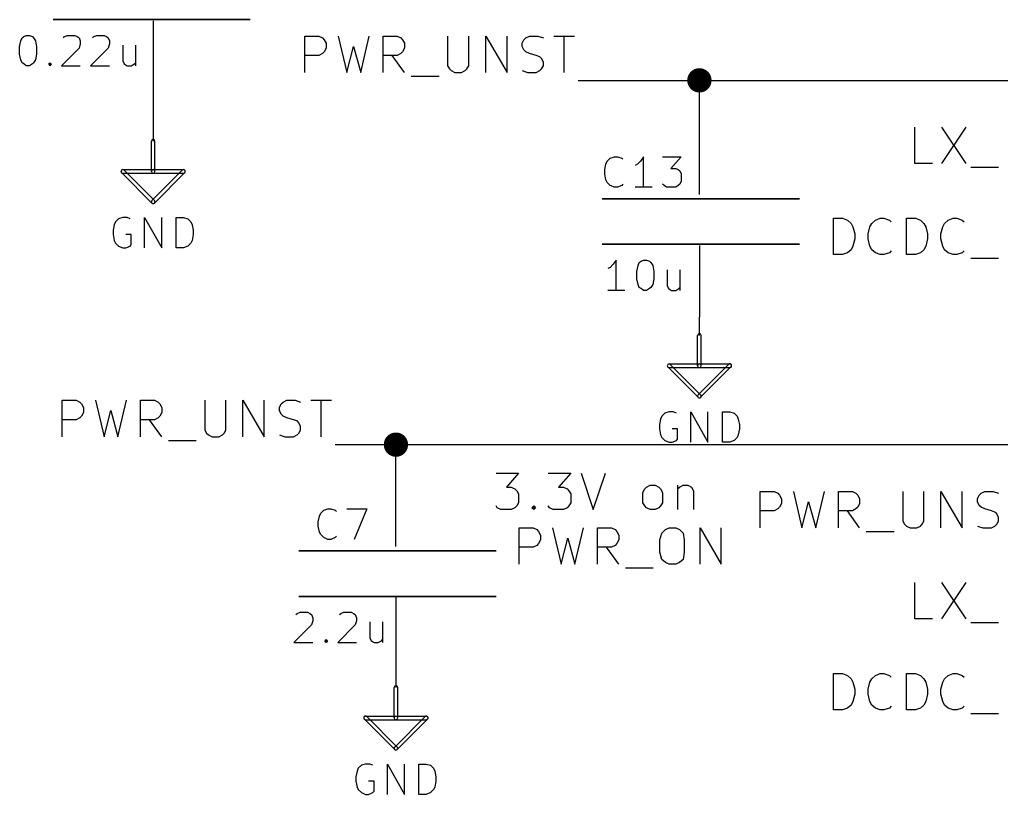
# Model space of a CAD drawing. Extents: x 12 to 829, y -582 to -12.
# Drawn here: x 109.22 to 150.3, y -514.5 to -482.09 of the extents above; entities that cross this region are included whole.
import ezdxf

# ---------------------------------------------------------------- set-up
doc = ezdxf.new("R2010")
doc.units = 0
doc.header["$MEASUREMENT"] = 0
doc.layers.add('BLACK', color=7, linetype='CONTINUOUS')

msp = doc.modelspace()

# ---------------------------------------------------------------- linework, layer by layer
at = {"layer": 'Black'}
for p, q in [((110.617, -482.092), (118.872, -482.092)), ((118.872, -482.092), (110.617, -482.092)), ((114.808, -482.143), (114.808, -485.14)), ((109.22, -483.235), (109.271, -482.981)), ((109.271, -482.981), (109.322, -482.854)), ((109.322, -482.854), (109.398, -482.803)), ((109.398, -482.803), (109.499, -482.752)), ((109.499, -482.752), (109.626, -482.752)), ((109.626, -482.752), (109.753, -482.803)), ((109.753, -482.803), (109.804, -482.854)), ((109.804, -482.854), (109.88, -482.981)), ((109.88, -482.981), (109.931, -483.235)), ((111.049, -482.854), (111.1, -482.803)), ((111.1, -482.803), (111.227, -482.752)), ((111.227, -482.752), (111.531, -482.752)), ((111.531, -482.752), (111.633, -482.803)), ((111.633, -482.803), (111.709, -482.854)), ((111.709, -482.854), (111.76, -482.981)), ((111.76, -483.108), (111.709, -483.286)), ((111.76, -482.981), (111.76, -483.108)), ((112.268, -482.854), (112.319, -482.803)), ((112.319, -482.803), (112.446, -482.752)), ((112.446, -482.752), (112.751, -482.752)), ((112.751, -482.752), (112.852, -482.803)), ((112.852, -482.803), (112.928, -482.854)), ((112.928, -482.854), (112.979, -482.981)), ((112.979, -483.108), (112.928, -483.286)), ((112.979, -482.981), (112.979, -483.108)), ((121.158, -484.302), (121.158, -482.778)), ((121.158, -482.778), (121.742, -482.778)), ((121.742, -482.778), (121.895, -482.854)), ((121.895, -482.854), (121.971, -482.93)), ((121.971, -482.93), (122.047, -483.083)), ((122.047, -483.083), (122.047, -483.286)), ((122.555, -482.778), (122.911, -484.302)), ((123.495, -484.302), (123.85, -482.778)), ((124.435, -484.302), (124.435, -482.778)), ((124.435, -482.778), (125.019, -482.778)), ((125.019, -482.778), (125.171, -482.854)), ((125.171, -482.854), (125.247, -482.93)), ((125.247, -482.93), (125.324, -483.083)), ((125.324, -483.083), (125.324, -483.286)), ((127.127, -482.778), (127.127, -484.022)), ((128.016, -484.022), (128.016, -482.778)), ((128.727, -484.302), (128.727, -482.778)), ((128.727, -482.778), (129.616, -484.302)), ((129.616, -484.302), (129.616, -482.778)), ((130.251, -483.083), (130.327, -482.93)), ((130.251, -483.21), (130.251, -483.083)), ((130.327, -482.93), (130.404, -482.854)), ((130.404, -482.854), (130.556, -482.778)), ((130.556, -482.778), (130.912, -482.778)), ((130.912, -482.778), (131.14, -482.854)), ((131.572, -482.778), (132.436, -482.778)), ((132.004, -484.302), (132.004, -482.778)), ((109.22, -483.54), (109.22, -483.235)), ((109.271, -483.768), (109.22, -483.54)), ((109.931, -483.54), (109.88, -483.768)), ((109.931, -483.235), (109.931, -483.54)), ((111.709, -483.286), (110.973, -484.022)), ((112.928, -483.286), (112.192, -484.022)), ((113.538, -483.159), (113.538, -483.819)), ((114.071, -483.159), (114.071, -484.022)), ((121.895, -483.514), (121.742, -483.591)), ((121.971, -483.438), (121.895, -483.514)), ((122.047, -483.286), (121.971, -483.438)), ((122.911, -484.302), (123.19, -483.21)), ((123.19, -483.21), (123.495, -484.302)), ((125.171, -483.514), (125.019, -483.591)), ((125.247, -483.438), (125.171, -483.514)), ((125.324, -483.286), (125.247, -483.438)), ((130.327, -483.362), (130.251, -483.21)), ((130.404, -483.438), (130.327, -483.362)), ((130.556, -483.514), (130.404, -483.438)), ((130.835, -483.591), (130.556, -483.514)), ((109.322, -483.895), (109.271, -483.768)), ((109.398, -483.946), (109.322, -483.895)), ((109.499, -484.022), (109.398, -483.946)), ((109.753, -483.946), (109.626, -484.022)), ((109.804, -483.895), (109.753, -483.946)), ((109.88, -483.768), (109.804, -483.895)), ((110.439, -483.946), (110.49, -483.895)), ((110.49, -484.022), (110.439, -483.946)), ((110.49, -483.895), (110.541, -483.946)), ((110.49, -483.895), (110.49, -484.022)), ((110.541, -483.946), (110.49, -484.022)), ((113.538, -483.819), (113.589, -483.946)), ((113.589, -483.946), (113.716, -484.022)), ((113.894, -484.022), (114.021, -483.946)), ((114.021, -483.946), (114.071, -483.895)), ((121.742, -483.591), (121.158, -483.591)), ((125.019, -483.591), (124.435, -483.591)), ((125.324, -484.302), (124.816, -483.591)), ((130.988, -483.641), (130.835, -483.591)), ((131.064, -483.718), (130.988, -483.641)), ((131.14, -483.87), (131.064, -483.718)), ((131.14, -484.022), (131.14, -483.87)), ((109.626, -484.022), (109.499, -484.022)), ((110.973, -484.022), (111.76, -484.022)), ((112.192, -484.022), (112.979, -484.022)), ((113.716, -484.022), (113.894, -484.022)), ((127.127, -484.022), (127.203, -484.149)), ((127.203, -484.149), (127.279, -484.226)), ((127.279, -484.226), (127.432, -484.302)), ((127.432, -484.302), (127.711, -484.302)), ((127.711, -484.302), (127.864, -484.226)), ((127.864, -484.226), (127.94, -484.149)), ((127.94, -484.149), (128.016, -484.022)), ((130.251, -484.226), (130.48, -484.302)), ((130.48, -484.302), (130.835, -484.302)), ((130.835, -484.302), (130.988, -484.226)), ((130.988, -484.226), (131.064, -484.149)), ((131.064, -484.149), (131.14, -484.022)), ((125.603, -484.454), (126.771, -484.454)), ((132.588, -484.632), (152.908, -484.632)), ((137.668, -486.41), (137.668, -484.632)), ((114.808, -485.14), (114.808, -487.172)), ((137.668, -489.407), (137.668, -486.41)), ((146.685, -488.112), (146.685, -486.588)), ((147.803, -486.588), (148.819, -488.112)), ((148.819, -486.588), (147.803, -488.112)), ((114.732, -488.442), (114.732, -487.172)), ((114.884, -488.442), (114.884, -487.172)), ((133.756, -488.137), (133.807, -488.01)), ((133.807, -488.01), (133.934, -487.883)), ((133.934, -487.883), (134.112, -487.832)), ((134.112, -487.832), (134.239, -487.832)), ((134.239, -487.832), (134.417, -487.883)), ((134.417, -487.883), (134.468, -487.934)), ((135.204, -488.01), (135.077, -488.137)), ((135.331, -487.832), (135.204, -488.01)), ((135.331, -489.102), (135.331, -487.832)), ((136.119, -487.832), (136.906, -487.832)), ((136.906, -487.832), (136.474, -488.315)), ((114.757, -489.763), (113.487, -488.493)), ((113.538, -488.366), (114.808, -488.366)), ((114.859, -489.661), (113.589, -488.391)), ((116.027, -488.391), (114.757, -489.661)), ((114.808, -488.366), (116.078, -488.366)), ((116.129, -488.493), (114.859, -489.763)), ((133.706, -488.366), (133.756, -488.137)), ((133.706, -488.544), (133.706, -488.366)), ((135.077, -488.137), (134.976, -488.188)), ((136.474, -488.315), (136.677, -488.315)), ((136.677, -488.315), (136.779, -488.366)), ((136.779, -488.366), (136.855, -488.417)), ((136.855, -488.417), (136.906, -488.544)), ((147.422, -488.112), (146.685, -488.112)), ((149.022, -488.264), (150.19, -488.264)), ((113.538, -488.518), (114.808, -488.518)), ((114.808, -488.518), (116.078, -488.518)), ((133.756, -488.798), (133.706, -488.544)), ((133.807, -488.899), (133.756, -488.798)), ((133.934, -489.026), (133.807, -488.899)), ((136.906, -488.848), (136.855, -488.975)), ((136.906, -488.544), (136.906, -488.848)), ((134.112, -489.102), (133.934, -489.026)), ((134.239, -489.102), (134.112, -489.102)), ((134.417, -489.026), (134.239, -489.102)), ((134.468, -488.975), (134.417, -489.026)), ((135.687, -489.102), (134.976, -489.102)), ((136.195, -489.026), (136.119, -488.975)), ((136.296, -489.102), (136.195, -489.026)), ((136.677, -489.102), (136.296, -489.102)), ((136.779, -489.026), (136.677, -489.102)), ((136.855, -488.975), (136.779, -489.026)), ((133.604, -489.585), (141.859, -489.585)), ((141.859, -489.585), (133.604, -489.585)), ((113.36, -490.423), (113.233, -490.55)), ((113.538, -490.372), (113.36, -490.423)), ((113.716, -490.372), (113.538, -490.372)), ((113.843, -490.423), (113.716, -490.372)), ((114.452, -491.642), (114.452, -490.372)), ((114.452, -490.372), (115.164, -491.642)), ((115.164, -491.642), (115.164, -490.372)), ((115.773, -491.642), (115.773, -490.372)), ((115.773, -490.372), (116.078, -490.372)), ((116.078, -490.372), (116.256, -490.423)), ((116.256, -490.423), (116.383, -490.55)), ((143.281, -491.922), (143.281, -490.398)), ((143.281, -490.398), (143.662, -490.398)), ((143.662, -490.398), (143.866, -490.474)), ((143.866, -490.474), (144.018, -490.626)), ((144.882, -490.626), (145.034, -490.474)), ((145.034, -490.474), (145.237, -490.398)), ((145.237, -490.398), (145.39, -490.398)), ((145.39, -490.398), (145.618, -490.474)), ((145.618, -490.474), (145.694, -490.55)), ((146.329, -491.922), (146.329, -490.398)), ((146.329, -490.398), (146.71, -490.398)), ((146.71, -490.398), (146.914, -490.474)), ((146.914, -490.474), (147.066, -490.626)), ((147.93, -490.626), (148.082, -490.474)), ((148.082, -490.474), (148.285, -490.398)), ((148.285, -490.398), (148.438, -490.398)), ((148.438, -490.398), (148.666, -490.474)), ((148.666, -490.474), (148.742, -490.55)), ((113.182, -490.677), (113.132, -490.906)), ((113.132, -490.906), (113.132, -491.084)), ((113.233, -490.55), (113.182, -490.677)), ((116.383, -490.55), (116.434, -490.677)), ((116.434, -490.677), (116.484, -490.906)), ((116.484, -490.906), (116.484, -491.084)), ((144.018, -490.626), (144.094, -490.753)), ((144.094, -490.753), (144.17, -491.058)), ((144.729, -491.058), (144.805, -490.753)), ((144.805, -490.753), (144.882, -490.626)), ((147.066, -490.626), (147.142, -490.753)), ((147.142, -490.753), (147.218, -491.058)), ((147.777, -491.058), (147.853, -490.753)), ((147.853, -490.753), (147.93, -490.626)), ((113.132, -491.084), (113.182, -491.338)), ((113.182, -491.338), (113.233, -491.439)), ((113.894, -491.084), (113.665, -491.084)), ((113.894, -491.515), (113.894, -491.084)), ((116.434, -491.338), (116.383, -491.439)), ((116.484, -491.084), (116.434, -491.338)), ((144.17, -491.261), (144.094, -491.566)), ((144.17, -491.058), (144.17, -491.261)), ((144.729, -491.261), (144.729, -491.058)), ((144.805, -491.566), (144.729, -491.261)), ((147.218, -491.261), (147.142, -491.566)), ((147.218, -491.058), (147.218, -491.261)), ((147.777, -491.261), (147.777, -491.058)), ((147.853, -491.566), (147.777, -491.261)), ((113.233, -491.439), (113.36, -491.566)), ((113.36, -491.566), (113.538, -491.642)), ((113.538, -491.642), (113.665, -491.642)), ((113.665, -491.642), (113.843, -491.566)), ((113.843, -491.566), (113.894, -491.515)), ((116.078, -491.642), (115.773, -491.642)), ((116.256, -491.566), (116.078, -491.642)), ((116.383, -491.439), (116.256, -491.566)), ((141.859, -491.49), (133.604, -491.49)), ((133.604, -491.49), (141.859, -491.49)), ((137.668, -491.541), (137.668, -494.538)), ((144.018, -491.719), (143.866, -491.846)), ((144.094, -491.566), (144.018, -491.719)), ((144.882, -491.719), (144.805, -491.566)), ((145.034, -491.846), (144.882, -491.719)), ((145.694, -491.769), (145.618, -491.846)), ((147.066, -491.719), (146.914, -491.846)), ((147.142, -491.566), (147.066, -491.719)), ((147.93, -491.719), (147.853, -491.566)), ((148.082, -491.846), (147.93, -491.719)), ((148.742, -491.769), (148.666, -491.846)), ((134.188, -492.15), (134.061, -492.328)), ((134.188, -493.42), (134.188, -492.15)), ((135.23, -492.201), (135.331, -492.15)), ((135.331, -492.15), (135.458, -492.15)), ((135.458, -492.15), (135.585, -492.201)), ((143.662, -491.922), (143.281, -491.922)), ((143.866, -491.846), (143.662, -491.922)), ((145.237, -491.922), (145.034, -491.846)), ((145.39, -491.922), (145.237, -491.922)), ((145.618, -491.846), (145.39, -491.922)), ((146.71, -491.922), (146.329, -491.922)), ((146.914, -491.846), (146.71, -491.922)), ((148.285, -491.922), (148.082, -491.846)), ((148.438, -491.922), (148.285, -491.922)), ((148.666, -491.846), (148.438, -491.922)), ((149.022, -492.074), (150.19, -492.074)), ((133.934, -492.455), (133.833, -492.506)), ((134.061, -492.328), (133.934, -492.455)), ((135.052, -492.633), (135.103, -492.379)), ((135.103, -492.379), (135.153, -492.252)), ((135.153, -492.252), (135.23, -492.201)), ((135.585, -492.201), (135.636, -492.252)), ((135.636, -492.252), (135.712, -492.379)), ((135.712, -492.379), (135.763, -492.633)), ((136.322, -492.557), (136.322, -493.217)), ((136.855, -492.557), (136.855, -493.42)), ((135.052, -492.938), (135.052, -492.633)), ((135.103, -493.166), (135.052, -492.938)), ((135.763, -492.938), (135.712, -493.166)), ((135.763, -492.633), (135.763, -492.938)), ((134.544, -493.42), (133.833, -493.42)), ((135.153, -493.293), (135.103, -493.166)), ((135.23, -493.344), (135.153, -493.293)), ((135.331, -493.42), (135.23, -493.344)), ((135.458, -493.42), (135.331, -493.42)), ((135.585, -493.344), (135.458, -493.42)), ((135.636, -493.293), (135.585, -493.344)), ((135.712, -493.166), (135.636, -493.293)), ((136.322, -493.217), (136.373, -493.344)), ((136.373, -493.344), (136.5, -493.42)), ((136.5, -493.42), (136.677, -493.42)), ((136.677, -493.42), (136.804, -493.344)), ((136.804, -493.344), (136.855, -493.293)), ((137.668, -495.3), (137.668, -494.538)), ((137.592, -496.57), (137.592, -495.3)), ((137.744, -496.57), (137.744, -495.3)), ((136.347, -496.621), (137.617, -497.891)), ((136.398, -496.494), (137.668, -496.494)), ((136.398, -496.646), (137.668, -496.646)), ((136.449, -496.519), (137.719, -497.789)), ((137.617, -497.789), (138.887, -496.519)), ((137.668, -496.494), (138.938, -496.494)), ((137.668, -496.646), (138.938, -496.646)), ((137.719, -497.891), (138.989, -496.621)), ((110.998, -499.542), (110.998, -498.018)), ((110.998, -498.018), (111.582, -498.018)), ((111.582, -498.018), (111.735, -498.094)), ((111.735, -498.094), (111.811, -498.17)), ((111.811, -498.17), (111.887, -498.323)), ((111.887, -498.323), (111.887, -498.526)), ((112.395, -498.018), (112.751, -499.542)), ((113.335, -499.542), (113.69, -498.018)), ((114.275, -499.542), (114.275, -498.018)), ((114.275, -498.018), (114.859, -498.018)), ((114.859, -498.018), (115.011, -498.094)), ((115.011, -498.094), (115.087, -498.17)), ((115.087, -498.17), (115.164, -498.323)), ((115.164, -498.323), (115.164, -498.526)), ((116.967, -498.018), (116.967, -499.262)), ((117.856, -499.262), (117.856, -498.018)), ((118.567, -499.542), (118.567, -498.018)), ((118.567, -498.018), (119.456, -499.542)), ((119.456, -499.542), (119.456, -498.018)), ((120.091, -498.323), (120.167, -498.17)), ((120.091, -498.45), (120.091, -498.323)), ((120.167, -498.17), (120.244, -498.094)), ((120.244, -498.094), (120.396, -498.018)), ((120.396, -498.018), (120.752, -498.018)), ((120.752, -498.018), (120.98, -498.094)), ((121.412, -498.018), (122.276, -498.018)), ((121.844, -499.542), (121.844, -498.018)), ((111.735, -498.754), (111.582, -498.831)), ((111.811, -498.678), (111.735, -498.754)), ((111.887, -498.526), (111.811, -498.678)), ((112.751, -499.542), (113.03, -498.45)), ((113.03, -498.45), (113.335, -499.542)), ((115.011, -498.754), (114.859, -498.831)), ((115.087, -498.678), (115.011, -498.754)), ((115.164, -498.526), (115.087, -498.678)), ((120.167, -498.602), (120.091, -498.45)), ((120.244, -498.678), (120.167, -498.602)), ((120.396, -498.754), (120.244, -498.678)), ((120.675, -498.831), (120.396, -498.754)), ((136.093, -498.678), (136.042, -498.805)), ((136.22, -498.551), (136.093, -498.678)), ((136.398, -498.5), (136.22, -498.551)), ((136.576, -498.5), (136.398, -498.5)), ((136.703, -498.551), (136.576, -498.5)), ((137.312, -499.77), (137.312, -498.5)), ((137.312, -498.5), (138.024, -499.77)), ((138.024, -499.77), (138.024, -498.5)), ((138.633, -499.77), (138.633, -498.5)), ((138.633, -498.5), (138.938, -498.5)), ((138.938, -498.5), (139.116, -498.551)), ((139.116, -498.551), (139.243, -498.678)), ((139.243, -498.678), (139.294, -498.805)), ((111.582, -498.831), (110.998, -498.831)), ((114.859, -498.831), (114.275, -498.831)), ((115.164, -499.542), (114.656, -498.831)), ((120.828, -498.881), (120.675, -498.831)), ((120.904, -498.958), (120.828, -498.881)), ((120.98, -499.11), (120.904, -498.958)), ((120.98, -499.262), (120.98, -499.11)), ((136.042, -498.805), (135.992, -499.034)), ((135.992, -499.034), (135.992, -499.212)), ((139.294, -498.805), (139.344, -499.034)), ((139.344, -499.034), (139.344, -499.212)), ((116.967, -499.262), (117.043, -499.389)), ((117.043, -499.389), (117.119, -499.466)), ((117.119, -499.466), (117.272, -499.542)), ((117.272, -499.542), (117.551, -499.542)), ((117.551, -499.542), (117.704, -499.466)), ((117.704, -499.466), (117.78, -499.389)), ((117.78, -499.389), (117.856, -499.262)), ((120.091, -499.466), (120.32, -499.542)), ((120.32, -499.542), (120.675, -499.542)), ((120.675, -499.542), (120.828, -499.466)), ((120.828, -499.466), (120.904, -499.389)), ((120.904, -499.389), (120.98, -499.262)), ((135.992, -499.212), (136.042, -499.466)), ((136.042, -499.466), (136.093, -499.567)), ((136.093, -499.567), (136.22, -499.694)), ((136.754, -499.212), (136.525, -499.212)), ((136.754, -499.643), (136.754, -499.212)), ((139.243, -499.567), (139.116, -499.694)), ((139.294, -499.466), (139.243, -499.567)), ((139.344, -499.212), (139.294, -499.466)), ((115.443, -499.694), (116.611, -499.694)), ((122.428, -499.872), (152.908, -499.872)), ((124.968, -501.142), (124.968, -499.872)), ((136.22, -499.694), (136.398, -499.77)), ((136.398, -499.77), (136.525, -499.77)), ((136.525, -499.77), (136.703, -499.694)), ((136.703, -499.694), (136.754, -499.643)), ((138.938, -499.77), (138.633, -499.77)), ((139.116, -499.694), (138.938, -499.77)), ((124.968, -504.139), (124.968, -501.142)), ((129.159, -501.066), (130.099, -501.066)), ((130.099, -501.066), (129.591, -501.65)), ((131.343, -501.066), (132.283, -501.066)), ((132.283, -501.066), (131.775, -501.65)), ((132.715, -501.066), (133.223, -502.59)), ((133.223, -502.59), (133.731, -501.066)), ((135.458, -501.65), (135.611, -501.574)), ((135.611, -501.574), (135.814, -501.574)), ((135.814, -501.574), (135.966, -501.65)), ((136.754, -501.574), (136.754, -502.59)), ((136.83, -501.65), (136.982, -501.574)), ((136.982, -501.574), (137.185, -501.574)), ((137.185, -501.574), (137.338, -501.65)), ((129.591, -501.65), (129.794, -501.65)), ((129.794, -501.65), (129.946, -501.726)), ((129.946, -501.726), (130.023, -501.802)), ((130.023, -501.802), (130.099, -501.929)), ((130.099, -501.929), (130.099, -502.31)), ((131.775, -501.65), (131.978, -501.65)), ((131.978, -501.65), (132.131, -501.726)), ((132.131, -501.726), (132.207, -501.802)), ((132.207, -501.802), (132.283, -501.929)), ((132.283, -501.929), (132.283, -502.31)), ((135.306, -501.879), (135.382, -501.726)), ((135.306, -502.31), (135.306, -501.879)), ((135.382, -501.726), (135.458, -501.65)), ((135.966, -501.65), (136.042, -501.726)), ((136.042, -501.726), (136.119, -501.879)), ((136.119, -501.879), (136.119, -502.31)), ((136.754, -501.726), (136.83, -501.65)), ((137.338, -501.65), (137.414, -501.802)), ((137.414, -501.802), (137.414, -502.59)), ((140.208, -503.352), (140.208, -501.828)), ((140.208, -501.828), (140.792, -501.828)), ((140.792, -501.828), (140.945, -501.904)), ((140.945, -501.904), (141.021, -501.98)), ((141.021, -501.98), (141.097, -502.133)), ((141.605, -501.828), (141.961, -503.352)), ((142.545, -503.352), (142.9, -501.828)), ((143.485, -503.352), (143.485, -501.828)), ((143.485, -501.828), (144.069, -501.828)), ((144.069, -501.828), (144.221, -501.904)), ((144.221, -501.904), (144.297, -501.98)), ((144.297, -501.98), (144.374, -502.133)), ((146.177, -501.828), (146.177, -503.072)), ((147.066, -503.072), (147.066, -501.828)), ((147.777, -503.352), (147.777, -501.828)), ((147.777, -501.828), (148.666, -503.352)), ((148.666, -503.352), (148.666, -501.828)), ((149.301, -502.133), (149.377, -501.98)), ((149.377, -501.98), (149.454, -501.904)), ((149.454, -501.904), (149.606, -501.828)), ((149.606, -501.828), (149.962, -501.828)), ((149.962, -501.828), (150.19, -501.904)), ((129.21, -502.514), (129.159, -502.437)), ((130.023, -502.437), (129.946, -502.514)), ((130.099, -502.31), (130.023, -502.437)), ((130.658, -502.514), (130.734, -502.437)), ((130.734, -502.437), (130.81, -502.514)), ((130.734, -502.437), (130.734, -502.59)), ((131.394, -502.514), (131.343, -502.437)), ((132.207, -502.437), (132.131, -502.514)), ((132.283, -502.31), (132.207, -502.437)), ((135.382, -502.437), (135.306, -502.31)), ((135.458, -502.514), (135.382, -502.437)), ((136.042, -502.437), (135.966, -502.514)), ((136.119, -502.31), (136.042, -502.437)), ((141.097, -502.336), (141.021, -502.488)), ((141.097, -502.133), (141.097, -502.336)), ((141.961, -503.352), (142.24, -502.26)), ((142.24, -502.26), (142.545, -503.352)), ((144.374, -502.336), (144.297, -502.488)), ((144.374, -502.133), (144.374, -502.336)), ((149.301, -502.26), (149.301, -502.133)), ((149.377, -502.412), (149.301, -502.26)), ((149.454, -502.488), (149.377, -502.412)), ((121.717, -503.098), (121.768, -502.869)), ((121.768, -502.869), (121.818, -502.742)), ((121.818, -502.742), (121.945, -502.615)), ((121.945, -502.615), (122.123, -502.564)), ((122.123, -502.564), (122.25, -502.564)), ((122.25, -502.564), (122.428, -502.615)), ((122.428, -502.615), (122.479, -502.666)), ((122.911, -502.564), (123.749, -502.564)), ((123.749, -502.564), (123.215, -503.834)), ((129.362, -502.59), (129.21, -502.514)), ((129.794, -502.59), (129.362, -502.59)), ((129.946, -502.514), (129.794, -502.59)), ((130.734, -502.59), (130.658, -502.514)), ((130.81, -502.514), (130.734, -502.59)), ((131.547, -502.59), (131.394, -502.514)), ((131.978, -502.59), (131.547, -502.59)), ((132.131, -502.514), (131.978, -502.59)), ((135.611, -502.59), (135.458, -502.514)), ((135.814, -502.59), (135.611, -502.59)), ((135.966, -502.514), (135.814, -502.59)), ((140.792, -502.641), (140.208, -502.641)), ((140.945, -502.564), (140.792, -502.641)), ((141.021, -502.488), (140.945, -502.564)), ((144.069, -502.641), (143.485, -502.641)), ((144.374, -503.352), (143.866, -502.641)), ((144.221, -502.564), (144.069, -502.641)), ((144.297, -502.488), (144.221, -502.564)), ((149.606, -502.564), (149.454, -502.488)), ((149.885, -502.641), (149.606, -502.564)), ((150.038, -502.691), (149.885, -502.641)), ((150.114, -502.768), (150.038, -502.691)), ((150.19, -502.92), (150.114, -502.768)), ((121.717, -503.276), (121.717, -503.098)), ((121.768, -503.53), (121.717, -503.276)), ((146.177, -503.072), (146.253, -503.199)), ((146.253, -503.199), (146.329, -503.276)), ((146.329, -503.276), (146.482, -503.352)), ((146.761, -503.352), (146.914, -503.276)), ((146.914, -503.276), (146.99, -503.199)), ((146.99, -503.199), (147.066, -503.072)), ((149.301, -503.276), (149.53, -503.352)), ((149.885, -503.352), (150.038, -503.276)), ((150.038, -503.276), (150.114, -503.199)), ((150.114, -503.199), (150.19, -503.072)), ((150.19, -503.072), (150.19, -502.92)), ((121.818, -503.631), (121.768, -503.53)), ((121.945, -503.758), (121.818, -503.631)), ((130.124, -504.876), (130.124, -503.352)), ((130.124, -503.352), (130.708, -503.352)), ((130.708, -503.352), (130.861, -503.428)), ((130.861, -503.428), (130.937, -503.504)), ((130.937, -503.504), (131.013, -503.657)), ((131.013, -503.657), (131.013, -503.86)), ((131.521, -503.352), (131.877, -504.876)), ((132.461, -504.876), (132.817, -503.352)), ((133.401, -504.876), (133.401, -503.352)), ((133.401, -503.352), (133.985, -503.352)), ((133.985, -503.352), (134.137, -503.428)), ((134.137, -503.428), (134.214, -503.504)), ((134.214, -503.504), (134.29, -503.657)), ((134.29, -503.657), (134.29, -503.86)), ((136.017, -503.86), (136.093, -503.58)), ((136.093, -503.58), (136.246, -503.428)), ((136.246, -503.428), (136.398, -503.352)), ((136.398, -503.352), (136.677, -503.352)), ((136.677, -503.352), (136.83, -503.428)), ((136.83, -503.428), (136.982, -503.58)), ((136.982, -503.58), (137.033, -503.86)), ((137.693, -504.876), (137.693, -503.352)), ((137.693, -503.352), (138.582, -504.876)), ((138.582, -504.876), (138.582, -503.352)), ((144.653, -503.504), (145.821, -503.504)), ((146.482, -503.352), (146.761, -503.352)), ((149.53, -503.352), (149.885, -503.352)), ((122.123, -503.834), (121.945, -503.758)), ((122.25, -503.834), (122.123, -503.834)), ((122.428, -503.758), (122.25, -503.834)), ((122.479, -503.707), (122.428, -503.758)), ((130.861, -504.088), (130.708, -504.165)), ((130.937, -504.012), (130.861, -504.088)), ((131.013, -503.86), (130.937, -504.012)), ((131.877, -504.876), (132.156, -503.784)), ((132.156, -503.784), (132.461, -504.876)), ((134.137, -504.088), (133.985, -504.165)), ((134.214, -504.012), (134.137, -504.088)), ((134.29, -503.86), (134.214, -504.012)), ((136.017, -504.368), (136.017, -503.86)), ((137.033, -503.86), (137.033, -504.368)), ((120.904, -504.317), (129.159, -504.317)), ((129.159, -504.317), (120.904, -504.317)), ((130.708, -504.165), (130.124, -504.165)), ((133.985, -504.165), (133.401, -504.165)), ((134.29, -504.876), (133.782, -504.165)), ((136.093, -504.673), (136.017, -504.368)), ((137.033, -504.368), (136.982, -504.673)), ((136.246, -504.8), (136.093, -504.673)), ((136.398, -504.876), (136.246, -504.8)), ((136.677, -504.876), (136.398, -504.876)), ((136.83, -504.8), (136.677, -504.876)), ((136.982, -504.673), (136.83, -504.8)), ((134.569, -505.028), (135.738, -505.028)), ((146.685, -507.162), (146.685, -505.638)), ((147.803, -505.638), (148.819, -507.162)), ((148.819, -505.638), (147.803, -507.162)), ((129.159, -506.222), (120.904, -506.222)), ((120.904, -506.222), (129.159, -506.222)), ((124.968, -506.273), (124.968, -509.27)), ((120.777, -506.984), (120.828, -506.933)), ((120.828, -506.933), (120.955, -506.882)), ((120.955, -506.882), (121.26, -506.882)), ((121.26, -506.882), (121.361, -506.933)), ((121.361, -506.933), (121.437, -506.984)), ((122.606, -506.984), (122.657, -506.933)), ((122.657, -506.933), (122.784, -506.882)), ((122.784, -506.882), (123.088, -506.882)), ((123.088, -506.882), (123.19, -506.933)), ((123.19, -506.933), (123.266, -506.984)), ((121.437, -506.984), (121.488, -507.111)), ((121.488, -507.238), (121.437, -507.416)), ((121.488, -507.111), (121.488, -507.238)), ((123.266, -506.984), (123.317, -507.111)), ((123.317, -507.238), (123.266, -507.416)), ((123.317, -507.111), (123.317, -507.238)), ((123.876, -507.289), (123.876, -507.949)), ((124.409, -507.289), (124.409, -508.152)), ((147.422, -507.162), (146.685, -507.162)), ((149.022, -507.314), (150.19, -507.314)), ((121.437, -507.416), (120.701, -508.152)), ((123.266, -507.416), (122.53, -508.152)), ((120.701, -508.152), (121.488, -508.152)), ((121.996, -508.076), (122.047, -508.025)), ((122.047, -508.152), (121.996, -508.076)), ((122.047, -508.025), (122.098, -508.076)), ((122.047, -508.025), (122.047, -508.152)), ((122.098, -508.076), (122.047, -508.152)), ((122.53, -508.152), (123.317, -508.152)), ((123.876, -507.949), (123.927, -508.076)), ((123.927, -508.076), (124.054, -508.152)), ((124.054, -508.152), (124.231, -508.152)), ((124.231, -508.152), (124.358, -508.076)), ((124.358, -508.076), (124.409, -508.025)), ((124.968, -509.27), (124.968, -510.032)), ((143.281, -510.972), (143.281, -509.448)), ((143.281, -509.448), (143.662, -509.448)), ((143.662, -509.448), (143.866, -509.524)), ((143.866, -509.524), (144.018, -509.676)), ((144.018, -509.676), (144.094, -509.803)), ((144.094, -509.803), (144.17, -510.108)), ((144.729, -510.108), (144.805, -509.803)), ((144.805, -509.803), (144.882, -509.676)), ((144.882, -509.676), (145.034, -509.524)), ((145.034, -509.524), (145.237, -509.448)), ((145.237, -509.448), (145.39, -509.448)), ((145.39, -509.448), (145.618, -509.524)), ((145.618, -509.524), (145.694, -509.6)), ((146.329, -510.972), (146.329, -509.448)), ((146.329, -509.448), (146.71, -509.448)), ((146.71, -509.448), (146.914, -509.524)), ((146.914, -509.524), (147.066, -509.676)), ((147.066, -509.676), (147.142, -509.803)), ((147.142, -509.803), (147.218, -510.108)), ((147.777, -510.108), (147.853, -509.803)), ((147.853, -509.803), (147.93, -509.676)), ((147.93, -509.676), (148.082, -509.524)), ((148.082, -509.524), (148.285, -509.448)), ((148.285, -509.448), (148.438, -509.448)), ((148.438, -509.448), (148.666, -509.524)), ((148.666, -509.524), (148.742, -509.6)), ((124.892, -511.302), (124.892, -510.032)), ((125.044, -511.302), (125.044, -510.032)), ((144.17, -510.108), (144.17, -510.311)), ((144.729, -510.311), (144.729, -510.108)), ((147.218, -510.108), (147.218, -510.311)), ((147.777, -510.311), (147.777, -510.108)), ((144.094, -510.616), (144.018, -510.769)), ((144.17, -510.311), (144.094, -510.616)), ((144.805, -510.616), (144.729, -510.311)), ((144.882, -510.769), (144.805, -510.616)), ((147.142, -510.616), (147.066, -510.769)), ((147.218, -510.311), (147.142, -510.616)), ((147.853, -510.616), (147.777, -510.311)), ((147.93, -510.769), (147.853, -510.616)), ((143.662, -510.972), (143.281, -510.972)), ((143.866, -510.896), (143.662, -510.972)), ((144.018, -510.769), (143.866, -510.896)), ((145.034, -510.896), (144.882, -510.769)), ((145.237, -510.972), (145.034, -510.896)), ((145.39, -510.972), (145.237, -510.972)), ((145.618, -510.896), (145.39, -510.972)), ((145.694, -510.819), (145.618, -510.896)), ((146.71, -510.972), (146.329, -510.972)), ((146.914, -510.896), (146.71, -510.972)), ((147.066, -510.769), (146.914, -510.896)), ((148.082, -510.896), (147.93, -510.769)), ((148.285, -510.972), (148.082, -510.896)), ((148.438, -510.972), (148.285, -510.972)), ((148.666, -510.896), (148.438, -510.972)), ((148.742, -510.819), (148.666, -510.896)), ((123.647, -511.353), (124.917, -512.623)), ((123.698, -511.226), (124.968, -511.226)), ((123.698, -511.378), (124.968, -511.378)), ((123.749, -511.251), (125.019, -512.521)), ((124.917, -512.521), (126.187, -511.251)), ((124.968, -511.226), (126.238, -511.226)), ((124.968, -511.378), (126.238, -511.378)), ((125.019, -512.623), (126.289, -511.353)), ((149.022, -511.124), (150.19, -511.124)), ((123.342, -513.537), (123.292, -513.766)), ((123.393, -513.41), (123.342, -513.537)), ((123.52, -513.283), (123.393, -513.41)), ((123.698, -513.232), (123.52, -513.283)), ((123.876, -513.232), (123.698, -513.232)), ((124.003, -513.283), (123.876, -513.232)), ((124.612, -514.502), (124.612, -513.232)), ((124.612, -513.232), (125.324, -514.502)), ((125.324, -514.502), (125.324, -513.232)), ((125.933, -514.502), (125.933, -513.232)), ((125.933, -513.232), (126.238, -513.232)), ((126.238, -513.232), (126.416, -513.283)), ((126.416, -513.283), (126.543, -513.41)), ((126.543, -513.41), (126.594, -513.537)), ((126.594, -513.537), (126.644, -513.766)), ((123.292, -513.766), (123.292, -513.944)), ((123.292, -513.944), (123.342, -514.198)), ((124.054, -513.944), (123.825, -513.944)), ((124.054, -514.375), (124.054, -513.944)), ((126.644, -513.944), (126.594, -514.198)), ((126.644, -513.766), (126.644, -513.944)), ((123.342, -514.198), (123.393, -514.299)), ((123.393, -514.299), (123.52, -514.426)), ((124.003, -514.426), (124.054, -514.375)), ((126.543, -514.299), (126.416, -514.426)), ((126.594, -514.198), (126.543, -514.299)), ((123.52, -514.426), (123.698, -514.502)), ((123.698, -514.502), (123.825, -514.502)), ((123.825, -514.502), (124.003, -514.426)), ((126.238, -514.502), (125.933, -514.502)), ((126.416, -514.426), (126.238, -514.502))]:
    msp.add_line(p, q, dxfattribs=at)
at = {"layer": 'Black', "const_width": 0.508}
for points in [[(137.414, -484.632, 1), (137.922, -484.632, 1)], [(124.714, -499.872, 1), (125.222, -499.872, 1)]]:
    msp.add_lwpolyline(points, format="xyb", close=True, dxfattribs=at)
at = {"layer": 'Black'}
for centre, start, end in [((114.808, -487.172), 360, 540), ((113.538, -488.442), 405, 585), ((113.538, -488.442), 90, 270), ((114.808, -488.442), 90, 270), ((114.808, -488.442), 180, 360), ((114.808, -488.442), 270, 450), ((116.078, -488.442), 315, 495), ((116.078, -488.442), 270, 450), ((114.808, -489.712), 495, 675), ((114.808, -489.712), 225, 405), ((137.668, -495.3), 360, 540), ((136.398, -496.57), 90, 270), ((136.398, -496.57), 45, 225), ((137.668, -496.57), 90, 270), ((137.668, -496.57), 180, 360), ((137.668, -496.57), 270, 450), ((138.938, -496.57), 315, 495), ((138.938, -496.57), 270, 450), ((137.668, -497.84), 135, 315), ((137.668, -497.84), 225, 405), ((124.968, -510.032), 360, 540), ((123.698, -511.302), 90, 270), ((123.698, -511.302), 45, 225), ((124.968, -511.302), 90, 270), ((124.968, -511.302), 180, 360), ((124.968, -511.302), 270, 450), ((126.238, -511.302), 315, 495), ((126.238, -511.302), 270, 450), ((124.968, -512.572), 135, 315), ((124.968, -512.572), 225, 405)]:
    msp.add_arc(centre, 0.0762, start, end, dxfattribs=at)

doc.saveas('drawing.dxf')
